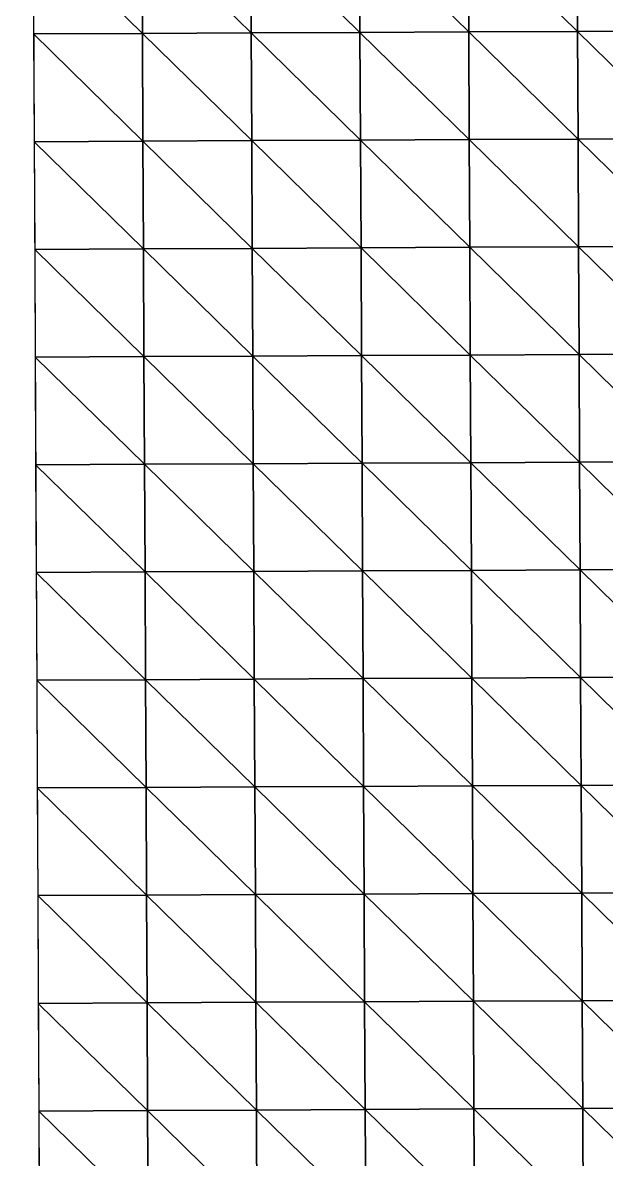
# Model space of a CAD drawing. Extents: x -372 to 678, y -263 to 741.
# Drawn here: x -371.8 to -304.4, y -131.7 to -0.5 of the extents above; entities that cross this region are included whole.
import ezdxf

# ---------------------------------------------------------------- set-up
doc = ezdxf.new("R2010")
doc.units = 0
doc.header["$LTSCALE"] = 0.0254
doc.layers.get('0').update_dxf_attribs({"linetype": 'CONTINUOUS'})
doc.layers.add('LOCATION_SNAPSHOT', color=144, linetype='CONTINUOUS')
doc.layers.add('LOCATION_TERRAIN', color=36, linetype='CONTINUOUS')

# ---------------------------------------------------------------- blocks, each defined once
blk = doc.blocks.new('LOCATION_SNAPSHOT')
at = {"color": 8}
mesh = blk.add_polyface(dxfattribs=at)
corners = [(-369.31, -262.94), (369.31, 262.95), (-371.82, 259.38), (371.82, -259.38)]
mesh.append_faces([[corners[k] for k in face] for face in [(0, 1, 2), (1, 0, 3)]], dxfattribs={"vtx0": -1, "color": 8})
blk = doc.blocks.new('LOCATION_TERRAIN')
at = {"color": 8}
mesh = blk.add_polyface(dxfattribs=at)
corners = [(-358, -1.72, -7.61), (-358.06, 10.71, -7.22), (-370.62, 10.65, -7.53)]
mesh.append_faces([[corners[k] for k in face] for face in [(0, 1, 2)]], dxfattribs={"color": 8})
mesh = blk.add_polyface(dxfattribs=at)
corners = [(-358, -1.72, -7.61), (-370.62, 10.65, -7.53), (-370.56, -1.78, -7.94)]
mesh.append_faces([[corners[k] for k in face] for face in [(0, 1, 2)]], dxfattribs={"color": 8})
mesh = blk.add_polyface(dxfattribs=at)
corners = [(-345.44, -1.66, -7.24), (-345.5, 10.77, -6.74), (-358.06, 10.71, -7.22)]
mesh.append_faces([[corners[k] for k in face] for face in [(0, 1, 2)]], dxfattribs={"color": 8})
mesh = blk.add_polyface(dxfattribs=at)
corners = [(-345.44, -1.66, -7.24), (-358.06, 10.71, -7.22), (-358, -1.72, -7.61)]
mesh.append_faces([[corners[k] for k in face] for face in [(0, 1, 2)]], dxfattribs={"color": 8})
mesh = blk.add_polyface(dxfattribs=at)
corners = [(-332.88, -1.6, -6.87), (-332.94, 10.83, -6.26), (-345.5, 10.77, -6.74)]
mesh.append_faces([[corners[k] for k in face] for face in [(0, 1, 2)]], dxfattribs={"color": 8})
mesh = blk.add_polyface(dxfattribs=at)
corners = [(-332.88, -1.6, -6.87), (-345.5, 10.77, -6.74), (-345.44, -1.66, -7.24)]
mesh.append_faces([[corners[k] for k in face] for face in [(0, 1, 2)]], dxfattribs={"color": 8})
mesh = blk.add_polyface(dxfattribs=at)
corners = [(-320.32, -1.54, -6.87), (-320.38, 10.89, -6.08), (-332.94, 10.83, -6.26)]
mesh.append_faces([[corners[k] for k in face] for face in [(0, 1, 2)]], dxfattribs={"color": 8})
mesh = blk.add_polyface(dxfattribs=at)
corners = [(-320.32, -1.54, -6.87), (-332.94, 10.83, -6.26), (-332.88, -1.6, -6.87)]
mesh.append_faces([[corners[k] for k in face] for face in [(0, 1, 2)]], dxfattribs={"color": 8})
mesh = blk.add_polyface(dxfattribs=at)
corners = [(-307.76, -1.48, -7.11), (-307.82, 10.95, -6.11), (-320.38, 10.89, -6.08)]
mesh.append_faces([[corners[k] for k in face] for face in [(0, 1, 2)]], dxfattribs={"color": 8})
mesh = blk.add_polyface(dxfattribs=at)
corners = [(-307.76, -1.48, -7.11), (-320.38, 10.89, -6.08), (-320.32, -1.54, -6.87)]
mesh.append_faces([[corners[k] for k in face] for face in [(0, 1, 2)]], dxfattribs={"color": 8})
mesh = blk.add_polyface(dxfattribs=at)
corners = [(-295.2, -1.42, -7.36), (-295.26, 11.01, -6.14), (-307.82, 10.95, -6.11)]
mesh.append_faces([[corners[k] for k in face] for face in [(0, 1, 2)]], dxfattribs={"color": 8})
mesh = blk.add_polyface(dxfattribs=at)
corners = [(-295.2, -1.42, -7.36), (-307.82, 10.95, -6.11), (-307.76, -1.48, -7.11)]
mesh.append_faces([[corners[k] for k in face] for face in [(0, 1, 2)]], dxfattribs={"color": 8})
mesh = blk.add_polyface(dxfattribs=at)
corners = [(-357.94, -14.16, -8.01), (-358, -1.72, -7.61), (-370.56, -1.78, -7.94)]
mesh.append_faces([[corners[k] for k in face] for face in [(0, 1, 2)]], dxfattribs={"color": 8})
mesh = blk.add_polyface(dxfattribs=at)
corners = [(-357.94, -14.16, -8.01), (-370.56, -1.78, -7.94), (-370.5, -14.22, -8.3)]
mesh.append_faces([[corners[k] for k in face] for face in [(0, 1, 2)]], dxfattribs={"color": 8})
mesh = blk.add_polyface(dxfattribs=at)
corners = [(-345.38, -14.1, -7.75), (-345.44, -1.66, -7.24), (-358, -1.72, -7.61)]
mesh.append_faces([[corners[k] for k in face] for face in [(0, 1, 2)]], dxfattribs={"color": 8})
mesh = blk.add_polyface(dxfattribs=at)
corners = [(-345.38, -14.1, -7.75), (-358, -1.72, -7.61), (-357.94, -14.16, -8.01)]
mesh.append_faces([[corners[k] for k in face] for face in [(0, 1, 2)]], dxfattribs={"color": 8})
mesh = blk.add_polyface(dxfattribs=at)
corners = [(-332.82, -14.04, -7.49), (-332.88, -1.6, -6.87), (-345.44, -1.66, -7.24)]
mesh.append_faces([[corners[k] for k in face] for face in [(0, 1, 2)]], dxfattribs={"color": 8})
mesh = blk.add_polyface(dxfattribs=at)
corners = [(-332.82, -14.04, -7.49), (-345.44, -1.66, -7.24), (-345.38, -14.1, -7.75)]
mesh.append_faces([[corners[k] for k in face] for face in [(0, 1, 2)]], dxfattribs={"color": 8})
mesh = blk.add_polyface(dxfattribs=at)
corners = [(-320.26, -13.98, -7.61), (-320.32, -1.54, -6.87), (-332.88, -1.6, -6.87)]
mesh.append_faces([[corners[k] for k in face] for face in [(0, 1, 2)]], dxfattribs={"color": 8})
mesh = blk.add_polyface(dxfattribs=at)
corners = [(-320.26, -13.98, -7.61), (-332.88, -1.6, -6.87), (-332.82, -14.04, -7.49)]
mesh.append_faces([[corners[k] for k in face] for face in [(0, 1, 2)]], dxfattribs={"color": 8})
mesh = blk.add_polyface(dxfattribs=at)
corners = [(-307.7, -13.92, -8.01), (-307.76, -1.48, -7.11), (-320.32, -1.54, -6.87)]
mesh.append_faces([[corners[k] for k in face] for face in [(0, 1, 2)]], dxfattribs={"color": 8})
mesh = blk.add_polyface(dxfattribs=at)
corners = [(-307.7, -13.92, -8.01), (-320.32, -1.54, -6.87), (-320.26, -13.98, -7.61)]
mesh.append_faces([[corners[k] for k in face] for face in [(0, 1, 2)]], dxfattribs={"color": 8})
mesh = blk.add_polyface(dxfattribs=at)
corners = [(-295.14, -13.86, -8.41), (-295.2, -1.42, -7.36), (-307.76, -1.48, -7.11)]
mesh.append_faces([[corners[k] for k in face] for face in [(0, 1, 2)]], dxfattribs={"color": 8})
mesh = blk.add_polyface(dxfattribs=at)
corners = [(-295.14, -13.86, -8.41), (-307.76, -1.48, -7.11), (-307.7, -13.92, -8.01)]
mesh.append_faces([[corners[k] for k in face] for face in [(0, 1, 2)]], dxfattribs={"color": 8})
mesh = blk.add_polyface(dxfattribs=at)
corners = [(-357.88, -26.6, -8.41), (-357.94, -14.16, -8.01), (-370.5, -14.22, -8.3)]
mesh.append_faces([[corners[k] for k in face] for face in [(0, 1, 2)]], dxfattribs={"color": 8})
mesh = blk.add_polyface(dxfattribs=at)
corners = [(-357.88, -26.6, -8.41), (-370.5, -14.22, -8.3), (-370.44, -26.66, -8.63)]
mesh.append_faces([[corners[k] for k in face] for face in [(0, 1, 2)]], dxfattribs={"color": 8})
mesh = blk.add_polyface(dxfattribs=at)
corners = [(-345.32, -26.54, -8.25), (-345.38, -14.1, -7.75), (-357.94, -14.16, -8.01)]
mesh.append_faces([[corners[k] for k in face] for face in [(0, 1, 2)]], dxfattribs={"color": 8})
mesh = blk.add_polyface(dxfattribs=at)
corners = [(-345.32, -26.54, -8.25), (-357.94, -14.16, -8.01), (-357.88, -26.6, -8.41)]
mesh.append_faces([[corners[k] for k in face] for face in [(0, 1, 2)]], dxfattribs={"color": 8})
mesh = blk.add_polyface(dxfattribs=at)
corners = [(-332.76, -26.48, -8.1), (-332.82, -14.04, -7.49), (-345.38, -14.1, -7.75)]
mesh.append_faces([[corners[k] for k in face] for face in [(0, 1, 2)]], dxfattribs={"color": 8})
mesh = blk.add_polyface(dxfattribs=at)
corners = [(-332.76, -26.48, -8.1), (-345.38, -14.1, -7.75), (-345.32, -26.54, -8.25)]
mesh.append_faces([[corners[k] for k in face] for face in [(0, 1, 2)]], dxfattribs={"color": 8})
mesh = blk.add_polyface(dxfattribs=at)
corners = [(-320.2, -26.41, -8.34), (-320.26, -13.98, -7.61), (-332.82, -14.04, -7.49)]
mesh.append_faces([[corners[k] for k in face] for face in [(0, 1, 2)]], dxfattribs={"color": 8})
mesh = blk.add_polyface(dxfattribs=at)
corners = [(-320.2, -26.41, -8.34), (-332.82, -14.04, -7.49), (-332.76, -26.48, -8.1)]
mesh.append_faces([[corners[k] for k in face] for face in [(0, 1, 2)]], dxfattribs={"color": 8})
mesh = blk.add_polyface(dxfattribs=at)
corners = [(-307.64, -26.35, -8.84), (-307.7, -13.92, -8.01), (-320.26, -13.98, -7.61)]
mesh.append_faces([[corners[k] for k in face] for face in [(0, 1, 2)]], dxfattribs={"color": 8})
mesh = blk.add_polyface(dxfattribs=at)
corners = [(-307.64, -26.35, -8.84), (-320.26, -13.98, -7.61), (-320.2, -26.41, -8.34)]
mesh.append_faces([[corners[k] for k in face] for face in [(0, 1, 2)]], dxfattribs={"color": 8})
mesh = blk.add_polyface(dxfattribs=at)
corners = [(-295.08, -26.29, -9.35), (-295.14, -13.86, -8.41), (-307.7, -13.92, -8.01)]
mesh.append_faces([[corners[k] for k in face] for face in [(0, 1, 2)]], dxfattribs={"color": 8})
mesh = blk.add_polyface(dxfattribs=at)
corners = [(-295.08, -26.29, -9.35), (-307.7, -13.92, -8.01), (-307.64, -26.35, -8.84)]
mesh.append_faces([[corners[k] for k in face] for face in [(0, 1, 2)]], dxfattribs={"color": 8})
mesh = blk.add_polyface(dxfattribs=at)
corners = [(-357.82, -39.03, -8.8), (-357.88, -26.6, -8.41), (-370.44, -26.66, -8.63)]
mesh.append_faces([[corners[k] for k in face] for face in [(0, 1, 2)]], dxfattribs={"color": 8})
mesh = blk.add_polyface(dxfattribs=at)
corners = [(-357.82, -39.03, -8.8), (-370.44, -26.66, -8.63), (-370.38, -39.09, -8.96)]
mesh.append_faces([[corners[k] for k in face] for face in [(0, 1, 2)]], dxfattribs={"color": 8})
mesh = blk.add_polyface(dxfattribs=at)
corners = [(-345.26, -38.97, -8.76), (-345.32, -26.54, -8.25), (-357.88, -26.6, -8.41)]
mesh.append_faces([[corners[k] for k in face] for face in [(0, 1, 2)]], dxfattribs={"color": 8})
mesh = blk.add_polyface(dxfattribs=at)
corners = [(-345.26, -38.97, -8.76), (-357.88, -26.6, -8.41), (-357.82, -39.03, -8.8)]
mesh.append_faces([[corners[k] for k in face] for face in [(0, 1, 2)]], dxfattribs={"color": 8})
mesh = blk.add_polyface(dxfattribs=at)
corners = [(-332.7, -38.91, -8.71), (-332.76, -26.48, -8.1), (-345.32, -26.54, -8.25)]
mesh.append_faces([[corners[k] for k in face] for face in [(0, 1, 2)]], dxfattribs={"color": 8})
mesh = blk.add_polyface(dxfattribs=at)
corners = [(-332.7, -38.91, -8.71), (-345.32, -26.54, -8.25), (-345.26, -38.97, -8.76)]
mesh.append_faces([[corners[k] for k in face] for face in [(0, 1, 2)]], dxfattribs={"color": 8})
mesh = blk.add_polyface(dxfattribs=at)
corners = [(-320.14, -38.85, -9.06), (-320.2, -26.41, -8.34), (-332.76, -26.48, -8.1)]
mesh.append_faces([[corners[k] for k in face] for face in [(0, 1, 2)]], dxfattribs={"color": 8})
mesh = blk.add_polyface(dxfattribs=at)
corners = [(-320.14, -38.85, -9.06), (-332.76, -26.48, -8.1), (-332.7, -38.91, -8.71)]
mesh.append_faces([[corners[k] for k in face] for face in [(0, 1, 2)]], dxfattribs={"color": 8})
mesh = blk.add_polyface(dxfattribs=at)
corners = [(-307.58, -38.79, -9.67), (-307.64, -26.35, -8.84), (-320.2, -26.41, -8.34)]
mesh.append_faces([[corners[k] for k in face] for face in [(0, 1, 2)]], dxfattribs={"color": 8})
mesh = blk.add_polyface(dxfattribs=at)
corners = [(-307.58, -38.79, -9.67), (-320.2, -26.41, -8.34), (-320.14, -38.85, -9.06)]
mesh.append_faces([[corners[k] for k in face] for face in [(0, 1, 2)]], dxfattribs={"color": 8})
mesh = blk.add_polyface(dxfattribs=at)
corners = [(-295.02, -38.73, -10.29), (-295.08, -26.29, -9.35), (-307.64, -26.35, -8.84)]
mesh.append_faces([[corners[k] for k in face] for face in [(0, 1, 2)]], dxfattribs={"color": 8})
mesh = blk.add_polyface(dxfattribs=at)
corners = [(-295.02, -38.73, -10.29), (-307.64, -26.35, -8.84), (-307.58, -38.79, -9.67)]
mesh.append_faces([[corners[k] for k in face] for face in [(0, 1, 2)]], dxfattribs={"color": 8})
mesh = blk.add_polyface(dxfattribs=at)
corners = [(-357.76, -51.47, -8.93), (-357.82, -39.03, -8.8), (-370.38, -39.09, -8.96)]
mesh.append_faces([[corners[k] for k in face] for face in [(0, 1, 2)]], dxfattribs={"color": 8})
mesh = blk.add_polyface(dxfattribs=at)
corners = [(-357.76, -51.47, -8.93), (-370.38, -39.09, -8.96), (-370.33, -51.53, -9.09)]
mesh.append_faces([[corners[k] for k in face] for face in [(0, 1, 2)]], dxfattribs={"color": 8})
mesh = blk.add_polyface(dxfattribs=at)
corners = [(-345.2, -51.41, -8.87), (-345.26, -38.97, -8.76), (-357.82, -39.03, -8.8)]
mesh.append_faces([[corners[k] for k in face] for face in [(0, 1, 2)]], dxfattribs={"color": 8})
mesh = blk.add_polyface(dxfattribs=at)
corners = [(-345.2, -51.41, -8.87), (-357.82, -39.03, -8.8), (-357.76, -51.47, -8.93)]
mesh.append_faces([[corners[k] for k in face] for face in [(0, 1, 2)]], dxfattribs={"color": 8})
mesh = blk.add_polyface(dxfattribs=at)
corners = [(-332.64, -51.35, -8.8), (-332.7, -38.91, -8.71), (-345.26, -38.97, -8.76)]
mesh.append_faces([[corners[k] for k in face] for face in [(0, 1, 2)]], dxfattribs={"color": 8})
mesh = blk.add_polyface(dxfattribs=at)
corners = [(-332.64, -51.35, -8.8), (-345.26, -38.97, -8.76), (-345.2, -51.41, -8.87)]
mesh.append_faces([[corners[k] for k in face] for face in [(0, 1, 2)]], dxfattribs={"color": 8})
mesh = blk.add_polyface(dxfattribs=at)
corners = [(-320.08, -51.29, -9.17), (-320.14, -38.85, -9.06), (-332.7, -38.91, -8.71)]
mesh.append_faces([[corners[k] for k in face] for face in [(0, 1, 2)]], dxfattribs={"color": 8})
mesh = blk.add_polyface(dxfattribs=at)
corners = [(-320.08, -51.29, -9.17), (-332.7, -38.91, -8.71), (-332.64, -51.35, -8.8)]
mesh.append_faces([[corners[k] for k in face] for face in [(0, 1, 2)]], dxfattribs={"color": 8})
mesh = blk.add_polyface(dxfattribs=at)
corners = [(-307.52, -51.23, -9.83), (-307.58, -38.79, -9.67), (-320.14, -38.85, -9.06)]
mesh.append_faces([[corners[k] for k in face] for face in [(0, 1, 2)]], dxfattribs={"color": 8})
mesh = blk.add_polyface(dxfattribs=at)
corners = [(-307.52, -51.23, -9.83), (-320.14, -38.85, -9.06), (-320.08, -51.29, -9.17)]
mesh.append_faces([[corners[k] for k in face] for face in [(0, 1, 2)]], dxfattribs={"color": 8})
mesh = blk.add_polyface(dxfattribs=at)
corners = [(-294.96, -51.17, -10.49), (-295.02, -38.73, -10.29), (-307.58, -38.79, -9.67)]
mesh.append_faces([[corners[k] for k in face] for face in [(0, 1, 2)]], dxfattribs={"color": 8})
mesh = blk.add_polyface(dxfattribs=at)
corners = [(-294.96, -51.17, -10.49), (-307.58, -38.79, -9.67), (-307.52, -51.23, -9.83)]
mesh.append_faces([[corners[k] for k in face] for face in [(0, 1, 2)]], dxfattribs={"color": 8})
mesh = blk.add_polyface(dxfattribs=at)
corners = [(-294.9, -63.6, -10.16), (-294.96, -51.17, -10.49), (-307.52, -51.23, -9.83)]
mesh.append_faces([[corners[k] for k in face] for face in [(0, 1, 2)]], dxfattribs={"color": 8})
mesh = blk.add_polyface(dxfattribs=at)
corners = [(-357.7, -63.9, -8.86), (-357.76, -51.47, -8.93), (-370.33, -51.53, -9.09)]
mesh.append_faces([[corners[k] for k in face] for face in [(0, 1, 2)]], dxfattribs={"color": 8})
mesh = blk.add_polyface(dxfattribs=at)
corners = [(-357.7, -63.9, -8.86), (-370.33, -51.53, -9.09), (-370.27, -63.97, -9.09)]
mesh.append_faces([[corners[k] for k in face] for face in [(0, 1, 2)]], dxfattribs={"color": 8})
mesh = blk.add_polyface(dxfattribs=at)
corners = [(-345.14, -63.84, -8.69), (-345.2, -51.41, -8.87), (-357.76, -51.47, -8.93)]
mesh.append_faces([[corners[k] for k in face] for face in [(0, 1, 2)]], dxfattribs={"color": 8})
mesh = blk.add_polyface(dxfattribs=at)
corners = [(-345.14, -63.84, -8.69), (-357.76, -51.47, -8.93), (-357.7, -63.9, -8.86)]
mesh.append_faces([[corners[k] for k in face] for face in [(0, 1, 2)]], dxfattribs={"color": 8})
mesh = blk.add_polyface(dxfattribs=at)
corners = [(-332.58, -63.78, -8.52), (-332.64, -51.35, -8.8), (-345.2, -51.41, -8.87)]
mesh.append_faces([[corners[k] for k in face] for face in [(0, 1, 2)]], dxfattribs={"color": 8})
mesh = blk.add_polyface(dxfattribs=at)
corners = [(-332.58, -63.78, -8.52), (-345.2, -51.41, -8.87), (-345.14, -63.84, -8.69)]
mesh.append_faces([[corners[k] for k in face] for face in [(0, 1, 2)]], dxfattribs={"color": 8})
mesh = blk.add_polyface(dxfattribs=at)
corners = [(-320.02, -63.72, -8.84), (-320.08, -51.29, -9.17), (-332.64, -51.35, -8.8)]
mesh.append_faces([[corners[k] for k in face] for face in [(0, 1, 2)]], dxfattribs={"color": 8})
mesh = blk.add_polyface(dxfattribs=at)
corners = [(-320.02, -63.72, -8.84), (-332.64, -51.35, -8.8), (-332.58, -63.78, -8.52)]
mesh.append_faces([[corners[k] for k in face] for face in [(0, 1, 2)]], dxfattribs={"color": 8})
mesh = blk.add_polyface(dxfattribs=at)
corners = [(-307.46, -63.66, -9.5), (-307.52, -51.23, -9.83), (-320.08, -51.29, -9.17)]
mesh.append_faces([[corners[k] for k in face] for face in [(0, 1, 2)]], dxfattribs={"color": 8})
mesh = blk.add_polyface(dxfattribs=at)
corners = [(-307.46, -63.66, -9.5), (-320.08, -51.29, -9.17), (-320.02, -63.72, -8.84)]
mesh.append_faces([[corners[k] for k in face] for face in [(0, 1, 2)]], dxfattribs={"color": 8})
mesh = blk.add_polyface(dxfattribs=at)
corners = [(-294.9, -63.6, -10.16), (-307.52, -51.23, -9.83), (-307.46, -63.66, -9.5)]
mesh.append_faces([[corners[k] for k in face] for face in [(0, 1, 2)]], dxfattribs={"color": 8})
mesh = blk.add_polyface(dxfattribs=at)
corners = [(-357.64, -76.34, -8.8), (-357.7, -63.9, -8.86), (-370.27, -63.97, -9.09)]
mesh.append_faces([[corners[k] for k in face] for face in [(0, 1, 2)]], dxfattribs={"color": 8})
mesh = blk.add_polyface(dxfattribs=at)
corners = [(-357.64, -76.34, -8.8), (-370.27, -63.97, -9.09), (-370.21, -76.4, -9.09)]
mesh.append_faces([[corners[k] for k in face] for face in [(0, 1, 2)]], dxfattribs={"color": 8})
mesh = blk.add_polyface(dxfattribs=at)
corners = [(-345.08, -76.28, -8.52), (-345.14, -63.84, -8.69), (-357.7, -63.9, -8.86)]
mesh.append_faces([[corners[k] for k in face] for face in [(0, 1, 2)]], dxfattribs={"color": 8})
mesh = blk.add_polyface(dxfattribs=at)
corners = [(-345.08, -76.28, -8.52), (-357.7, -63.9, -8.86), (-357.64, -76.34, -8.8)]
mesh.append_faces([[corners[k] for k in face] for face in [(0, 1, 2)]], dxfattribs={"color": 8})
mesh = blk.add_polyface(dxfattribs=at)
corners = [(-332.52, -76.22, -8.24), (-332.58, -63.78, -8.52), (-345.14, -63.84, -8.69)]
mesh.append_faces([[corners[k] for k in face] for face in [(0, 1, 2)]], dxfattribs={"color": 8})
mesh = blk.add_polyface(dxfattribs=at)
corners = [(-332.52, -76.22, -8.24), (-345.14, -63.84, -8.69), (-345.08, -76.28, -8.52)]
mesh.append_faces([[corners[k] for k in face] for face in [(0, 1, 2)]], dxfattribs={"color": 8})
mesh = blk.add_polyface(dxfattribs=at)
corners = [(-319.96, -76.16, -8.51), (-320.02, -63.72, -8.84), (-332.58, -63.78, -8.52)]
mesh.append_faces([[corners[k] for k in face] for face in [(0, 1, 2)]], dxfattribs={"color": 8})
mesh = blk.add_polyface(dxfattribs=at)
corners = [(-319.96, -76.16, -8.51), (-332.58, -63.78, -8.52), (-332.52, -76.22, -8.24)]
mesh.append_faces([[corners[k] for k in face] for face in [(0, 1, 2)]], dxfattribs={"color": 8})
mesh = blk.add_polyface(dxfattribs=at)
corners = [(-307.4, -76.1, -9.17), (-307.46, -63.66, -9.5), (-320.02, -63.72, -8.84)]
mesh.append_faces([[corners[k] for k in face] for face in [(0, 1, 2)]], dxfattribs={"color": 8})
mesh = blk.add_polyface(dxfattribs=at)
corners = [(-307.4, -76.1, -9.17), (-320.02, -63.72, -8.84), (-319.96, -76.16, -8.51)]
mesh.append_faces([[corners[k] for k in face] for face in [(0, 1, 2)]], dxfattribs={"color": 8})
mesh = blk.add_polyface(dxfattribs=at)
corners = [(-294.84, -76.04, -9.83), (-294.9, -63.6, -10.16), (-307.46, -63.66, -9.5)]
mesh.append_faces([[corners[k] for k in face] for face in [(0, 1, 2)]], dxfattribs={"color": 8})
mesh = blk.add_polyface(dxfattribs=at)
corners = [(-294.84, -76.04, -9.83), (-307.46, -63.66, -9.5), (-307.4, -76.1, -9.17)]
mesh.append_faces([[corners[k] for k in face] for face in [(0, 1, 2)]], dxfattribs={"color": 8})
mesh = blk.add_polyface(dxfattribs=at)
corners = [(-307.34, -88.54, -8.66), (-307.4, -76.1, -9.17), (-319.96, -76.16, -8.51)]
mesh.append_faces([[corners[k] for k in face] for face in [(0, 1, 2)]], dxfattribs={"color": 8})
mesh = blk.add_polyface(dxfattribs=at)
corners = [(-294.78, -88.48, -9.2), (-294.84, -76.04, -9.83), (-307.4, -76.1, -9.17)]
mesh.append_faces([[corners[k] for k in face] for face in [(0, 1, 2)]], dxfattribs={"color": 8})
mesh = blk.add_polyface(dxfattribs=at)
corners = [(-294.78, -88.48, -9.2), (-307.4, -76.1, -9.17), (-307.34, -88.54, -8.66)]
mesh.append_faces([[corners[k] for k in face] for face in [(0, 1, 2)]], dxfattribs={"color": 8})
mesh = blk.add_polyface(dxfattribs=at)
corners = [(-357.58, -88.78, -8.87), (-357.64, -76.34, -8.8), (-370.21, -76.4, -9.09)]
mesh.append_faces([[corners[k] for k in face] for face in [(0, 1, 2)]], dxfattribs={"color": 8})
mesh = blk.add_polyface(dxfattribs=at)
corners = [(-357.58, -88.78, -8.87), (-370.21, -76.4, -9.09), (-370.15, -88.84, -9.29)]
mesh.append_faces([[corners[k] for k in face] for face in [(0, 1, 2)]], dxfattribs={"color": 8})
mesh = blk.add_polyface(dxfattribs=at)
corners = [(-345.02, -88.72, -8.42), (-345.08, -76.28, -8.52), (-357.64, -76.34, -8.8)]
mesh.append_faces([[corners[k] for k in face] for face in [(0, 1, 2)]], dxfattribs={"color": 8})
mesh = blk.add_polyface(dxfattribs=at)
corners = [(-345.02, -88.72, -8.42), (-357.64, -76.34, -8.8), (-357.58, -88.78, -8.87)]
mesh.append_faces([[corners[k] for k in face] for face in [(0, 1, 2)]], dxfattribs={"color": 8})
mesh = blk.add_polyface(dxfattribs=at)
corners = [(-332.46, -88.66, -7.98), (-332.52, -76.22, -8.24), (-345.08, -76.28, -8.52)]
mesh.append_faces([[corners[k] for k in face] for face in [(0, 1, 2)]], dxfattribs={"color": 8})
mesh = blk.add_polyface(dxfattribs=at)
corners = [(-332.46, -88.66, -7.98), (-345.08, -76.28, -8.52), (-345.02, -88.72, -8.42)]
mesh.append_faces([[corners[k] for k in face] for face in [(0, 1, 2)]], dxfattribs={"color": 8})
mesh = blk.add_polyface(dxfattribs=at)
corners = [(-319.9, -88.6, -8.11), (-319.96, -76.16, -8.51), (-332.52, -76.22, -8.24)]
mesh.append_faces([[corners[k] for k in face] for face in [(0, 1, 2)]], dxfattribs={"color": 8})
mesh = blk.add_polyface(dxfattribs=at)
corners = [(-319.9, -88.6, -8.11), (-332.52, -76.22, -8.24), (-332.46, -88.66, -7.98)]
mesh.append_faces([[corners[k] for k in face] for face in [(0, 1, 2)]], dxfattribs={"color": 8})
mesh = blk.add_polyface(dxfattribs=at)
corners = [(-307.34, -88.54, -8.66), (-319.96, -76.16, -8.51), (-319.9, -88.6, -8.11)]
mesh.append_faces([[corners[k] for k in face] for face in [(0, 1, 2)]], dxfattribs={"color": 8})
mesh = blk.add_polyface(dxfattribs=at)
corners = [(-357.52, -101.21, -9.06), (-357.58, -88.78, -8.87), (-370.15, -88.84, -9.29)]
mesh.append_faces([[corners[k] for k in face] for face in [(0, 1, 2)]], dxfattribs={"color": 8})
mesh = blk.add_polyface(dxfattribs=at)
corners = [(-357.52, -101.21, -9.06), (-370.15, -88.84, -9.29), (-370.09, -101.27, -9.66)]
mesh.append_faces([[corners[k] for k in face] for face in [(0, 1, 2)]], dxfattribs={"color": 8})
mesh = blk.add_polyface(dxfattribs=at)
corners = [(-344.96, -101.15, -8.4), (-345.02, -88.72, -8.42), (-357.58, -88.78, -8.87)]
mesh.append_faces([[corners[k] for k in face] for face in [(0, 1, 2)]], dxfattribs={"color": 8})
mesh = blk.add_polyface(dxfattribs=at)
corners = [(-344.96, -101.15, -8.4), (-357.58, -88.78, -8.87), (-357.52, -101.21, -9.06)]
mesh.append_faces([[corners[k] for k in face] for face in [(0, 1, 2)]], dxfattribs={"color": 8})
mesh = blk.add_polyface(dxfattribs=at)
corners = [(-332.4, -101.09, -7.74), (-332.46, -88.66, -7.98), (-345.02, -88.72, -8.42)]
mesh.append_faces([[corners[k] for k in face] for face in [(0, 1, 2)]], dxfattribs={"color": 8})
mesh = blk.add_polyface(dxfattribs=at)
corners = [(-332.4, -101.09, -7.74), (-345.02, -88.72, -8.42), (-344.96, -101.15, -8.4)]
mesh.append_faces([[corners[k] for k in face] for face in [(0, 1, 2)]], dxfattribs={"color": 8})
mesh = blk.add_polyface(dxfattribs=at)
corners = [(-319.84, -101.03, -7.66), (-319.9, -88.6, -8.11), (-332.46, -88.66, -7.98)]
mesh.append_faces([[corners[k] for k in face] for face in [(0, 1, 2)]], dxfattribs={"color": 8})
mesh = blk.add_polyface(dxfattribs=at)
corners = [(-319.84, -101.03, -7.66), (-332.46, -88.66, -7.98), (-332.4, -101.09, -7.74)]
mesh.append_faces([[corners[k] for k in face] for face in [(0, 1, 2)]], dxfattribs={"color": 8})
mesh = blk.add_polyface(dxfattribs=at)
corners = [(-307.28, -100.97, -7.98), (-307.34, -88.54, -8.66), (-319.9, -88.6, -8.11)]
mesh.append_faces([[corners[k] for k in face] for face in [(0, 1, 2)]], dxfattribs={"color": 8})
mesh = blk.add_polyface(dxfattribs=at)
corners = [(-307.28, -100.97, -7.98), (-319.9, -88.6, -8.11), (-319.84, -101.03, -7.66)]
mesh.append_faces([[corners[k] for k in face] for face in [(0, 1, 2)]], dxfattribs={"color": 8})
mesh = blk.add_polyface(dxfattribs=at)
corners = [(-294.72, -100.91, -8.31), (-294.78, -88.48, -9.2), (-307.34, -88.54, -8.66)]
mesh.append_faces([[corners[k] for k in face] for face in [(0, 1, 2)]], dxfattribs={"color": 8})
mesh = blk.add_polyface(dxfattribs=at)
corners = [(-294.72, -100.91, -8.31), (-307.34, -88.54, -8.66), (-307.28, -100.97, -7.98)]
mesh.append_faces([[corners[k] for k in face] for face in [(0, 1, 2)]], dxfattribs={"color": 8})
mesh = blk.add_polyface(dxfattribs=at)
corners = [(-319.78, -113.47, -7.2), (-319.84, -101.03, -7.66), (-332.4, -101.09, -7.74)]
mesh.append_faces([[corners[k] for k in face] for face in [(0, 1, 2)]], dxfattribs={"color": 8})
mesh = blk.add_polyface(dxfattribs=at)
corners = [(-307.22, -113.41, -7.31), (-307.28, -100.97, -7.98), (-319.84, -101.03, -7.66)]
mesh.append_faces([[corners[k] for k in face] for face in [(0, 1, 2)]], dxfattribs={"color": 8})
mesh = blk.add_polyface(dxfattribs=at)
corners = [(-307.22, -113.41, -7.31), (-319.84, -101.03, -7.66), (-319.78, -113.47, -7.2)]
mesh.append_faces([[corners[k] for k in face] for face in [(0, 1, 2)]], dxfattribs={"color": 8})
mesh = blk.add_polyface(dxfattribs=at)
corners = [(-294.66, -113.35, -7.42), (-294.72, -100.91, -8.31), (-307.28, -100.97, -7.98)]
mesh.append_faces([[corners[k] for k in face] for face in [(0, 1, 2)]], dxfattribs={"color": 8})
mesh = blk.add_polyface(dxfattribs=at)
corners = [(-294.66, -113.35, -7.42), (-307.28, -100.97, -7.98), (-307.22, -113.41, -7.31)]
mesh.append_faces([[corners[k] for k in face] for face in [(0, 1, 2)]], dxfattribs={"color": 8})
mesh = blk.add_polyface(dxfattribs=at)
corners = [(-357.46, -113.65, -9.26), (-357.52, -101.21, -9.06), (-370.09, -101.27, -9.66)]
mesh.append_faces([[corners[k] for k in face] for face in [(0, 1, 2)]], dxfattribs={"color": 8})
mesh = blk.add_polyface(dxfattribs=at)
corners = [(-357.46, -113.65, -9.26), (-370.09, -101.27, -9.66), (-370.03, -113.71, -10.03)]
mesh.append_faces([[corners[k] for k in face] for face in [(0, 1, 2)]], dxfattribs={"color": 8})
mesh = blk.add_polyface(dxfattribs=at)
corners = [(-344.9, -113.59, -8.38), (-344.96, -101.15, -8.4), (-357.52, -101.21, -9.06)]
mesh.append_faces([[corners[k] for k in face] for face in [(0, 1, 2)]], dxfattribs={"color": 8})
mesh = blk.add_polyface(dxfattribs=at)
corners = [(-344.9, -113.59, -8.38), (-357.52, -101.21, -9.06), (-357.46, -113.65, -9.26)]
mesh.append_faces([[corners[k] for k in face] for face in [(0, 1, 2)]], dxfattribs={"color": 8})
mesh = blk.add_polyface(dxfattribs=at)
corners = [(-332.34, -113.53, -7.5), (-332.4, -101.09, -7.74), (-344.96, -101.15, -8.4)]
mesh.append_faces([[corners[k] for k in face] for face in [(0, 1, 2)]], dxfattribs={"color": 8})
mesh = blk.add_polyface(dxfattribs=at)
corners = [(-332.34, -113.53, -7.5), (-344.96, -101.15, -8.4), (-344.9, -113.59, -8.38)]
mesh.append_faces([[corners[k] for k in face] for face in [(0, 1, 2)]], dxfattribs={"color": 8})
mesh = blk.add_polyface(dxfattribs=at)
corners = [(-319.78, -113.47, -7.2), (-332.4, -101.09, -7.74), (-332.34, -113.53, -7.5)]
mesh.append_faces([[corners[k] for k in face] for face in [(0, 1, 2)]], dxfattribs={"color": 8})
mesh = blk.add_polyface(dxfattribs=at)
corners = [(-357.4, -126.09, -9.32), (-357.46, -113.65, -9.26), (-370.03, -113.71, -10.03)]
mesh.append_faces([[corners[k] for k in face] for face in [(0, 1, 2)]], dxfattribs={"color": 8})
mesh = blk.add_polyface(dxfattribs=at)
corners = [(-357.4, -126.09, -9.32), (-370.03, -113.71, -10.03), (-369.97, -126.15, -10.24)]
mesh.append_faces([[corners[k] for k in face] for face in [(0, 1, 2)]], dxfattribs={"color": 8})
mesh = blk.add_polyface(dxfattribs=at)
corners = [(-344.84, -126.03, -8.28), (-344.9, -113.59, -8.38), (-357.46, -113.65, -9.26)]
mesh.append_faces([[corners[k] for k in face] for face in [(0, 1, 2)]], dxfattribs={"color": 8})
mesh = blk.add_polyface(dxfattribs=at)
corners = [(-344.84, -126.03, -8.28), (-357.46, -113.65, -9.26), (-357.4, -126.09, -9.32)]
mesh.append_faces([[corners[k] for k in face] for face in [(0, 1, 2)]], dxfattribs={"color": 8})
mesh = blk.add_polyface(dxfattribs=at)
corners = [(-332.28, -125.96, -7.23), (-332.34, -113.53, -7.5), (-344.9, -113.59, -8.38)]
mesh.append_faces([[corners[k] for k in face] for face in [(0, 1, 2)]], dxfattribs={"color": 8})
mesh = blk.add_polyface(dxfattribs=at)
corners = [(-332.28, -125.96, -7.23), (-344.9, -113.59, -8.38), (-344.84, -126.03, -8.28)]
mesh.append_faces([[corners[k] for k in face] for face in [(0, 1, 2)]], dxfattribs={"color": 8})
mesh = blk.add_polyface(dxfattribs=at)
corners = [(-319.72, -125.9, -6.77), (-319.78, -113.47, -7.2), (-332.34, -113.53, -7.5)]
mesh.append_faces([[corners[k] for k in face] for face in [(0, 1, 2)]], dxfattribs={"color": 8})
mesh = blk.add_polyface(dxfattribs=at)
corners = [(-319.72, -125.9, -6.77), (-332.34, -113.53, -7.5), (-332.28, -125.96, -7.23)]
mesh.append_faces([[corners[k] for k in face] for face in [(0, 1, 2)]], dxfattribs={"color": 8})
mesh = blk.add_polyface(dxfattribs=at)
corners = [(-307.16, -125.84, -6.72), (-307.22, -113.41, -7.31), (-319.78, -113.47, -7.2)]
mesh.append_faces([[corners[k] for k in face] for face in [(0, 1, 2)]], dxfattribs={"color": 8})
mesh = blk.add_polyface(dxfattribs=at)
corners = [(-307.16, -125.84, -6.72), (-319.78, -113.47, -7.2), (-319.72, -125.9, -6.77)]
mesh.append_faces([[corners[k] for k in face] for face in [(0, 1, 2)]], dxfattribs={"color": 8})
mesh = blk.add_polyface(dxfattribs=at)
corners = [(-294.6, -125.78, -6.67), (-294.66, -113.35, -7.42), (-307.22, -113.41, -7.31)]
mesh.append_faces([[corners[k] for k in face] for face in [(0, 1, 2)]], dxfattribs={"color": 8})
mesh = blk.add_polyface(dxfattribs=at)
corners = [(-294.6, -125.78, -6.67), (-307.22, -113.41, -7.31), (-307.16, -125.84, -6.72)]
mesh.append_faces([[corners[k] for k in face] for face in [(0, 1, 2)]], dxfattribs={"color": 8})
mesh = blk.add_polyface(dxfattribs=at)
corners = [(-332.22, -138.4, -6.95), (-332.28, -125.96, -7.23), (-344.84, -126.03, -8.28)]
mesh.append_faces([[corners[k] for k in face] for face in [(0, 1, 2)]], dxfattribs={"color": 8})
mesh = blk.add_polyface(dxfattribs=at)
corners = [(-319.66, -138.34, -6.38), (-319.72, -125.9, -6.77), (-332.28, -125.96, -7.23)]
mesh.append_faces([[corners[k] for k in face] for face in [(0, 1, 2)]], dxfattribs={"color": 8})
mesh = blk.add_polyface(dxfattribs=at)
corners = [(-319.66, -138.34, -6.38), (-332.28, -125.96, -7.23), (-332.22, -138.4, -6.95)]
mesh.append_faces([[corners[k] for k in face] for face in [(0, 1, 2)]], dxfattribs={"color": 8})
mesh = blk.add_polyface(dxfattribs=at)
corners = [(-307.1, -138.28, -6.22), (-307.16, -125.84, -6.72), (-319.72, -125.9, -6.77)]
mesh.append_faces([[corners[k] for k in face] for face in [(0, 1, 2)]], dxfattribs={"color": 8})
mesh = blk.add_polyface(dxfattribs=at)
corners = [(-307.1, -138.28, -6.22), (-319.72, -125.9, -6.77), (-319.66, -138.34, -6.38)]
mesh.append_faces([[corners[k] for k in face] for face in [(0, 1, 2)]], dxfattribs={"color": 8})
mesh = blk.add_polyface(dxfattribs=at)
corners = [(-294.54, -138.22, -6.05), (-294.6, -125.78, -6.67), (-307.16, -125.84, -6.72)]
mesh.append_faces([[corners[k] for k in face] for face in [(0, 1, 2)]], dxfattribs={"color": 8})
mesh = blk.add_polyface(dxfattribs=at)
corners = [(-294.54, -138.22, -6.05), (-307.16, -125.84, -6.72), (-307.1, -138.28, -6.22)]
mesh.append_faces([[corners[k] for k in face] for face in [(0, 1, 2)]], dxfattribs={"color": 8})
mesh = blk.add_polyface(dxfattribs=at)
corners = [(-357.34, -138.52, -9.25), (-357.4, -126.09, -9.32), (-369.97, -126.15, -10.24)]
mesh.append_faces([[corners[k] for k in face] for face in [(0, 1, 2)]], dxfattribs={"color": 8})
mesh = blk.add_polyface(dxfattribs=at)
corners = [(-357.34, -138.52, -9.25), (-369.97, -126.15, -10.24), (-369.91, -138.58, -10.28)]
mesh.append_faces([[corners[k] for k in face] for face in [(0, 1, 2)]], dxfattribs={"color": 8})
mesh = blk.add_polyface(dxfattribs=at)
corners = [(-344.78, -138.46, -8.1), (-344.84, -126.03, -8.28), (-357.4, -126.09, -9.32)]
mesh.append_faces([[corners[k] for k in face] for face in [(0, 1, 2)]], dxfattribs={"color": 8})
mesh = blk.add_polyface(dxfattribs=at)
corners = [(-344.78, -138.46, -8.1), (-357.4, -126.09, -9.32), (-357.34, -138.52, -9.25)]
mesh.append_faces([[corners[k] for k in face] for face in [(0, 1, 2)]], dxfattribs={"color": 8})
mesh = blk.add_polyface(dxfattribs=at)
corners = [(-332.22, -138.4, -6.95), (-344.84, -126.03, -8.28), (-344.78, -138.46, -8.1)]
mesh.append_faces([[corners[k] for k in face] for face in [(0, 1, 2)]], dxfattribs={"color": 8})

msp = doc.modelspace()

# ---------------------------------------------------------------- block references
at = {"layer": 'LOCATION_SNAPSHOT', "color": 0}
msp.add_blockref('LOCATION_SNAPSHOT', (0, 0), dxfattribs=at)
at = {"layer": 'LOCATION_TERRAIN', "color": 0}
msp.add_blockref('LOCATION_TERRAIN', (0, 0), dxfattribs=at)

doc.saveas('drawing.dxf')
